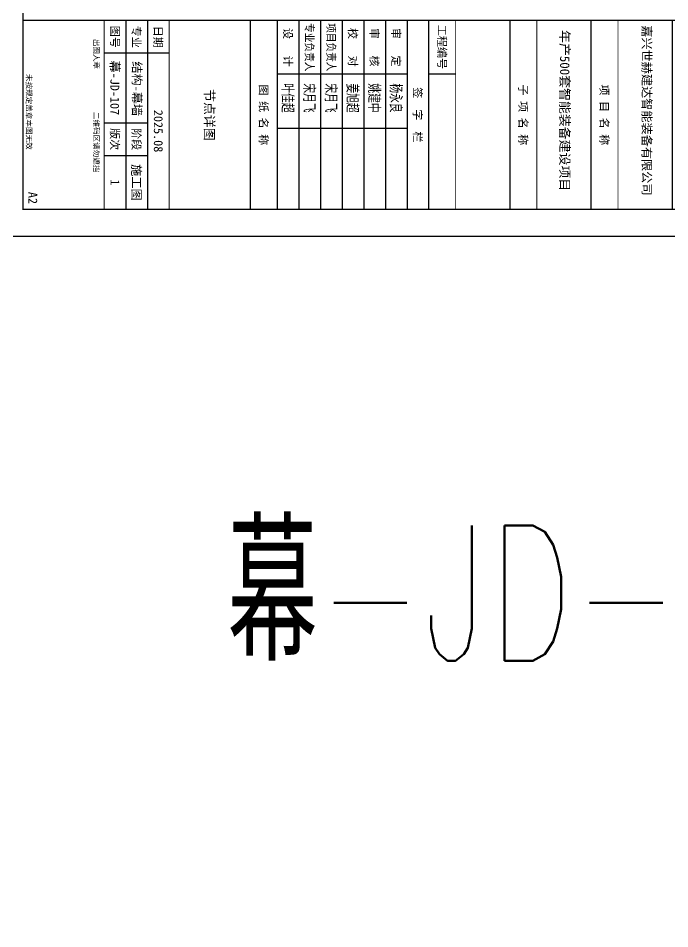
# Model space of a CAD drawing. Extents: x -160106 to 966792, y -663931 to 1550022.
# Drawn here: x -78900 to -77936, y -87850 to -86502 of the extents above; entities that cross this region are included whole.
import ezdxf
from ezdxf.enums import TextEntityAlignment as Align
from ezdxf.xclip import XClip

# ---------------------------------------------------------------- set-up
doc = ezdxf.new("R2010")
doc.units = 0
doc.linetypes.add('ZN-DASH', pattern=[0.35, 0.25, -0.1])
for name, color, linetype in [('!ZN1-填充-8', 8, 'Continuous'), ('!ZN1-文字-7', 7, 'Continuous'), ('!ZN3-玻璃幕墙-4', 4, 'Continuous'), ('!ZN5-钢材投影-40', 40, 'Continuous'), ('!ZN5-铝材投影-112', 112, 'Continuous'), ('!ZN6-虚线-8', 8, 'ZN-DASH'), ('0-cxFrame', 155, 'Continuous'), ('20剖面图$0$AS-WALL', 40, 'Continuous'), ('qianming', 155, 'Continuous')]:
    doc.layers.add(name, color=color, linetype=linetype)
doc.layers.add('0-cxText', color=131, linetype='Continuous', lineweight=25)
doc.styles.add('BZHZ', font='bzxw', dxfattribs={"width": 0.8, "bigfont": 'bzhz'})
doc.styles.add('cx_biaoti', font='')
doc.styles.add('cx_tuming', font='simhei.ttf')
doc.styles.add('cx_tuqian1', font='')
doc.styles.add('ZNTextStyle', font='ROMANS.shx', dxfattribs={"width": 0.7, "bigfont": 'CHINESE.shx'})
doc.styles.add('黑体', font='simhei.ttf', dxfattribs={"height": 12})
doc.styles.get('cx_biaoti').set_extended_font_data('SimSun')
doc.styles.get('cx_tuqian1').set_extended_font_data('SimSun')

# ---------------------------------------------------------------- blocks, each defined once
blk = doc.blocks.new('20250825140909')
at = {"layer": '20剖面图$0$AS-WALL', "color": 8}
for points in [[(5347, -300), (800, -300), (-2150, -5.1)], [(5347, -350), (797.5, -350), (-2150, -55.4)]]:
    blk.add_lwpolyline(points, dxfattribs=at)
blk = doc.blocks.new('*U2284')
at = {"layer": '!ZN1-填充-8'}
for p, q in [((-23, 8), (-23, 900)), ((-19, 8), (-19, 900)), ((-5, 8), (-5, 900)), ((-1, 8), (-1, 900))]:
    blk.add_line(p, q, dxfattribs=at)
at = {"layer": '!ZN3-玻璃幕墙-4'}
for points in [[(-24, 900), (-24, 9), (-23, 8), (-19, 8), (-18, 9), (-18, 900)], [(-6, 900), (-6, 9), (-5, 8), (-1, 8), (0, 9), (0, 900)]]:
    blk.add_lwpolyline(points, dxfattribs=at)
at = {"layer": '!ZN5-钢材投影-40', "ltscale": 0.3}
for p, q in [((-254.4, 900), (-254.4, -900)), ((-54.4, 900), (-54.4, -900))]:
    blk.add_line(p, q, dxfattribs=at)
at = {"layer": '!ZN5-铝材投影-112'}
for p, q in [((-52.4, 40), (-52.4, 900)), ((-43.9, 40), (-43.9, 900)), ((-30, 40), (-30, 900)), ((8, 900), (8, -900)), ((30, 900), (30, -900))]:
    blk.add_line(p, q, dxfattribs=at)
at = {"layer": '!ZN6-虚线-8', "color": 8, "linetype": 'ZN-DASH', "ltscale": 70}
for p, q in [((-246.4, -900), (-246.4, 900)), ((-62.4, 900), (-62.4, -900))]:
    blk.add_line(p, q, dxfattribs=at)
blk = doc.blocks.new('20250828132035')
at = {"ltscale": 50}
blk.add_blockref('*U2284', (600, 5750), dxfattribs=at)
blk = doc.blocks.new('zjcx_lan_qianzi(Dragon)')
for p, q in [((-7000, 4800), (0, 4800)), ((-5000, 4800), (-5000, 0)), ((-3000, 4800), (-3000, 0)), ((-7000, 4000), (0, 4000)), ((-7000, 3200), (0, 3200)), ((-7000, 2400), (0, 2400)), ((-7000, 1600), (0, 1600)), ((-7000, 800), (0, 800))]:
    blk.add_line(p, q)
at = {"const_width": 30}
blk.add_lwpolyline([(-7000, 5600), (0, 5600)], dxfattribs=at)
blk.add_lwpolyline([(-7000, 5600), (0, 5600), (0, 0), (-7000, 0)], close=True, dxfattribs=at)
at = {"style": 'cx_biaoti'}
for s, p in [('签  字  栏', (-3500, 5200)), ('审   定', (-6000, 4400)), ('审   核', (-6000, 3600)), ('校   对', (-6000, 2800)), ('设   计', (-6000, 400))]:
    blk.add_text(s, height=300, dxfattribs=at).set_placement(p, align=Align.MIDDLE)
at = {"style": 'cx_biaoti', "width": 0.85}
for s, p in [('项目负责人', (-6000, 2000)), ('专业负责人', (-6000, 1200))]:
    blk.add_text(s, height=300, dxfattribs=at).set_placement(p, align=Align.MIDDLE)
blk = doc.blocks.new('T-签字(Dragon)')
at = {"layer": '0-cxFrame'}
blk.add_blockref('zjcx_lan_qianzi(Dragon)', (0, 0), dxfattribs=at)
at = {"layer": 'qianming', "style": 'BZHZ', "width": 0.8}
for s, p in [('杨永良', (-4124, 4400)), ('姚建中', (-4124, 3600)), ('姜旭超', (-4124, 2800)), ('宋月飞', (-4124, 2000)), ('宋月飞', (-4124, 1200)), ('叶佳超', (-4124, 400))]:
    blk.add_text(s, height=450, dxfattribs=at).set_placement(p, align=Align.MIDDLE)
blk = doc.blocks.new('zjcx_lan_tuming(Dragon)')
for p, q in [((-7000, 8400), (0, 8400)), ((-5800, 3000), (-5800, 5400)), ((-7000, 4600), (0, 4600)), ((-3200, 3000), (-3200, 4600)), ((-2000, 3000), (-2000, 4600)), ((-7000, 3800), (0, 3800))]:
    blk.add_line(p, q)
at = {"const_width": 30}
for points in [[(-7000, 9400), (0, 9400)], [(-7000, 5400), (0, 5400)], [(-7000, 3000), (0, 3000)], [(-7000, 0), (0, 0)]]:
    blk.add_lwpolyline(points, dxfattribs=at)
blk.add_lwpolyline([(-7000, 9400), (0, 9400), (0, 0), (-7000, 0)], close=True)
at = {"style": 'cx_biaoti'}
for s, p in [('图 纸 名 称', (-3500, 8900)), ('日期', (-6388, 5000)), ('专业', (-6388, 4200)), ('阶段', (-2600, 4200)), ('图号', (-6388, 3400)), ('版次', (-2600, 3400))]:
    blk.add_text(s, height=300, dxfattribs=at).set_placement(p, align=Align.MIDDLE)
for s, p in [('出图人章', (-6316, 2607)), ('二维码区请勿遮挡', (-3609, 2607)), ('未按规定盖章本图无效', (-5013, 120))]:
    blk.add_text(s, height=200, dxfattribs=at).set_placement(p)
blk = doc.blocks.new('T-图签(Dragon)')
blk.add_blockref('zjcx_lan_tuming(Dragon)', (0, 0))
at = {"color": 3, "style": 'cx_biaoti'}
for s, p in [('2025.08', (-2900, 5000)), ('结构-幕墙 ', (-4356, 4219)), ('施工图', (-1000, 4200))]:
    blk.add_text(s, height=330, dxfattribs=at).set_placement(p, align=Align.MIDDLE)
blk = doc.blocks.new('zjcx_lan_xiangmu(Dragon)')
for p, q in [((-7000, 9000), (0, 9000)), ((-7000, 6000), (0, 6000)), ((-7000, 3000), (0, 3000)), ((-5000, 1000), (-5000, 0))]:
    blk.add_line(p, q)
at = {"const_width": 30}
for points in [[(-7000, 10000), (0, 10000)], [(-7000, 7000), (0, 7000)], [(-7000, 7000), (0, 7000)], [(-7000, 4000), (0, 4000)], [(-7000, 4000), (0, 4000)], [(-7000, 1000), (0, 1000)], [(-7000, 0), (0, 0)]]:
    blk.add_lwpolyline(points, dxfattribs=at)
blk.add_lwpolyline([(-7000, 10000), (0, 10000), (0, 0), (-7000, 0)], close=True)
at = {"style": 'cx_biaoti'}
for s, p in [('建 设 单 位', (-3500, 9500)), ('项 目 名 称', (-3500, 6500)), ('子 项 名 称', (-3500, 3500)), ('工程编号', (-6013, 500))]:
    blk.add_text(s, height=300, dxfattribs=at).set_placement(p, align=Align.MIDDLE)
blk = doc.blocks.new('T-项目(Dragon)')
blk.add_blockref('zjcx_lan_xiangmu(Dragon)', (0, 0))
at = {"color": 3, "style": 'cx_tuming'}
for s, height, p in [('嘉兴世赫建达智能装备有限公司', 330, (-6816, 7901)), ('年产500套智能装备建设项目 ', 350, (-6638, 4859))]:
    blk.add_text(s, height=height, dxfattribs=at).set_placement(p)
blk = doc.blocks.new('zjcx_T2(Dragon)')
at = {"layer": '0-cxFrame', "const_width": 50}
blk.add_lwpolyline([(-7000, 40000), (0, 40000), (0, 0), (-7000, 0)], close=True, dxfattribs=at)
at = {"layer": '0-cxFrame'}
for name, p in [('T-项目(Dragon)', (0, 15000)), ('T-签字(Dragon)', (0, 9400)), ('T-图签(Dragon)', (0, 0))]:
    blk.add_blockref(name, p, dxfattribs=at)
blk = doc.blocks.new('TK22.A2 L(Dragon)')
at = {"layer": '0-cxFrame', "color": 7, "const_width": 0.5}
blk.add_lwpolyline([(0, 0), (-594, 0), (-594, 420), (0, 420)], close=True, dxfattribs=at)
at = {"layer": '0-cxFrame', "const_width": 0.5}
for points in [[(-80, 10), (-574, 10), (-574, 410), (-80, 410)], [(-10, 10), (-80, 10), (-80, 410), (-10, 410)]]:
    blk.add_lwpolyline(points, close=True, dxfattribs=at)
at = {"layer": '0-cxFrame', "xscale": 0.01, "yscale": 0.01, "zscale": 0.01}
blk.add_blockref('zjcx_T2(Dragon)', (-10, 10), dxfattribs=at)
at = {"style": '黑体', "flags": 4}
blk.add_attdef('图幅', text='', height=3.3, dxfattribs=at).set_placement((-40, 3), align=Align.RIGHT)
at = {"layer": '0-cxText', "flags": 4}
for tag, height, style, p in [('建设单位', 3.5, 'cx_tuming', (-45, 240)), ('项目名称', 3.5, 'cx_tuming', (-45, 210)), ('子项名称', 3.5, 'cx_tuming', (-45, 180)), ('工程编号', 3.3, 'cx_tuqian1', (-35, 165)), ('图名1', 3.5, 'cx_tuming', (-45, 87)), ('图名2', 3.5, 'cx_tuming', (-45, 79)), ('图名3', 3.5, 'cx_tuming', (-45, 71)), ('出图日期', 3.3, 'cx_tuqian1', (-39, 60)), ('专业', 3.3, 'cx_tuqian1', (-55, 52)), ('图号', 3.3, 'cx_tuqian1', (-55, 44)), ('版次', 3.3, 'cx_tuqian1', (-20, 44))]:
    blk.add_attdef(tag, text='', height=height, dxfattribs=dict(at, style=style)).set_placement(p, align=Align.MIDDLE)
at = {"layer": 'Defpoints', "color": 6, "flags": 4}
for tag, height, style, p in [('tufu', 3.3, '黑体', (-12, 12)), ('dwfname', 4, 'cx_tuqian1', (-80, 3))]:
    blk.add_attdef(tag, text='', height=height, dxfattribs=dict(at, style=style)).set_placement(p, align=Align.RIGHT)

msp = doc.modelspace()

# ---------------------------------------------------------------- block references
at = {"ltscale": 50}
ref = msp.add_blockref('20250828132035', (-78606.49, -92699.96), dxfattribs=at)
XClip(ref).set_block_clipping_path([(-212.7131614868, 6207.8567009832), (649.8650869959, 7813.8519071587)])
at = {"ltscale": 1000}
ref = msp.add_blockref('20250825140909', (-81179.72, -86283.69), dxfattribs=at)
XClip(ref).set_block_clipping_path([(-2707.7881722579, -436.3260459442), (-1834.5205129444, 518.5130934831)])

# ---------------------------------------------------------------- texts
at = {"layer": '!ZN1-文字-7', "ltscale": 20, "style": 'ZNTextStyle', "width": 0.7}
msp.add_text('幕-JD-107', height=200.258, dxfattribs=at).set_placement((-78590.58, -87353.06, 0), align=Align.MIDDLE_LEFT)

# ---------------------------------------------------------------- next in the draw order: block references
at = {"layer": '0-cxFrame'}
ref = msp.add_blockref('TK22.A2 L(Dragon)', (-78932.94, -86825.19), dxfattribs=dict(at, xscale=4, yscale=4, zscale=4, rotation=270))
ref.add_attrib('图名2', '节点详图', dxfattribs={"layer": '0-cxText', "height": 14, "rotation": 270, "style": 'cx_tuming'}).set_placement((-78616.94, -86645.19), align=Align.MIDDLE)
ref.add_attrib('图号', '幕-JD-107', dxfattribs={"layer": '0-cxText', "height": 13.2, "rotation": 270, "style": 'cx_tuqian1'}).set_placement((-78756.94, -86605.19), align=Align.MIDDLE)
ref.add_attrib('版次', '1', dxfattribs={"layer": '0-cxText', "height": 13.2, "rotation": 270, "style": 'cx_tuqian1'}).set_placement((-78756.94, -86745.19), align=Align.MIDDLE)
ref.add_attrib('tufu', 'A2', dxfattribs={"layer": 'Defpoints', "color": 6, "height": 13.2, "rotation": 270, "style": '黑体'}).set_placement((-78884.94, -86777.19), align=Align.RIGHT)

doc.saveas('drawing.dxf')
